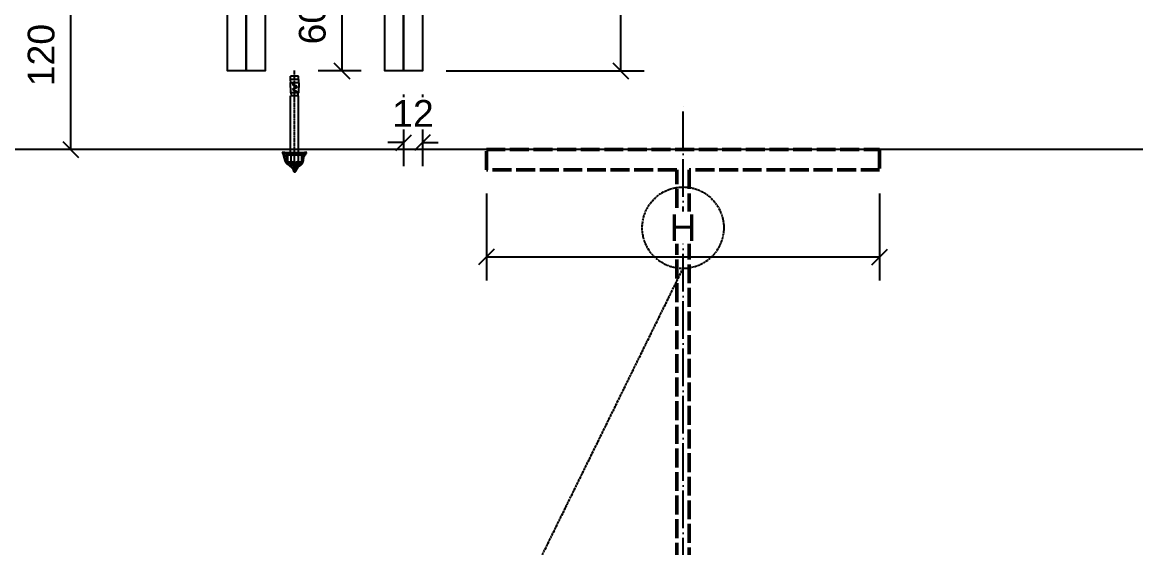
# Model space of a CAD drawing. Header units: millimetres. Extents: x 0 to 119933, y -45162 to 41221.
# Drawn here: x 32585 to 33293, y 1349 to 1683 of the extents above; entities that cross this region are included whole.
import ezdxf
from ezdxf import colors
from ezdxf.entities.mleader import LeaderData, LeaderLine
from ezdxf.math import Vec2, Vec3

# ---------------------------------------------------------------- set-up
doc = ezdxf.new("R2010")
doc.units = ezdxf.units.MM
for name, pattern in [('ACAD_ISO02W100', [15, 12, -3]), ('ACAD_ISO04W100', [30, 24, -3, 0, -3]), ('CENTER', [2, 1.25, -0.25, 0.25, -0.25])]:
    doc.linetypes.add(name, pattern=pattern)
doc.layers.get('DEFPOINTS').update_dxf_attribs({"color": 166})
for name, color, linetype in [('F_CNTR', 1, 'ACAD_ISO04W100'), ('F_CONC', 7, 'Continuous'), ('F_DASH', 8, 'ACAD_ISO02W100'), ('F_FIXS', 1, 'Continuous'), ('F_SEAL', 8, 'Continuous'), ('F_STEL', 3, 'Continuous')]:
    doc.layers.add(name, color=color, linetype=linetype)
doc.styles.add('Arial', font='arial.ttf')
doc.styles.get("Standard").update_dxf_attribs({"font": 'arial.ttf'})
doc.dimstyles.new('10x of Arup4', dxfattribs={"dimscale": 10, "dimtxt": 1.7, "dimasz": 1, "dimexe": 1.5, "dimexo": 1.5, "dimgap": 1, "dimtad": 1, "dimdec": 1, "dimdsep": 46, "dimtxsty": 'Arial', "dimblk": 'OBLIQUE', "dimcen": 0, "dimclrd": 1, "dimclre": 1, "dimclrt": 7, "dimadec": 0, "dimazin": 0, "dimtfac": 1, "dimtdec": 1, "dimtix": 1, "dimtofl": 0, "dimtmove": 2, "dimatfit": 3, "dimfxl": 5, "dimtfill": 1, "dimtolj": 1, "dimtzin": 0, "dimlwd": -1, "dimlwe": -1, "dimarcsym": 0})

# ---------------------------------------------------------------- blocks, each defined once
blk = doc.blocks.new('M10-NUT-S')
at = {"color": 251, "linetype": 'ACAD_ISO04W100', "ltscale": 0.2}
blk.add_line((12.1, 0), (-2.6, 0), dxfattribs=at)
blk.add_lwpolyline([(1.3, -9.2), (4.8, -9.2), (8.2, -9.2, 0.575805), (8.2, -4.6, 0.288675), (8.2, 4.6, 0.575805), (8.2, 9.3), (4.8, 9.3), (1.3, 9.3, 0.575805), (1.3, 4.6, 0.288675), (1.3, -4.6, 0.575805)], format="xyb", close=True)
for points in [[(0, -6.9), (0, 6.9)], [(1.3, 4.6), (4.8, 4.6), (8.2, 4.6)], [(9.5, -6.9), (9.5, 6.9)], [(1.3, -4.6), (4.8, -4.6), (8.2, -4.6)]]:
    blk.add_lwpolyline(points)
blk = doc.blocks.new('M10-NUT-GROUP')
at = {"color": 251, "linetype": 'ACAD_ISO04W100', "ltscale": 0.2}
blk.add_line((22.5, 0), (-3, 0), dxfattribs=at)
for p, q in [((1.5, 0.9), (0, 0)), ((1.5, 0), (0, -0.9))]:
    blk.add_line(p, q)
blk.add_lwpolyline([(1.5, -9.9), (1.5, 9.9), (0, 9.9), (0, -9.9)], close=True)
for points in [[(1.5, -6.9), (1.5, 6.9)], [(12.5, 4), (13.3, -4)], [(14, 4), (14.8, -4)]]:
    blk.add_lwpolyline(points)
blk.add_lwpolyline([(11, 4, 0.267949), (11.2, 4.1), (11.7, 5), (11.9, 5), (12.4, 4.1, 0.57735), (12.7, 4.1), (13.2, 5), (13.4, 5), (13.9, 4.1, 0.57735), (14.2, 4.1), (14.7, 5), (15.7, 4), (15.7, -4), (15.2, -4.5), (14.9, -4.1, 0.57735), (14.7, -4.1), (14.1, -5), (14, -5), (13.4, -4.1, 0.579837), (13.2, -4.1), (12.6, -5), (12.5, -5), (11.9, -4.1, 0.579837), (11.7, -4.1), (11.1, -5), (11, -5)], format="xyb")
blk.add_blockref('M10-NUT-S', (1.5, 0))
blk = doc.blocks.new('M10-MECHANICAL ANCHOR')
at = {"color": 251, "linetype": 'CENTER'}
blk.add_line((0, 22.3), (0, -104.5), dxfattribs=at)
for p, q in [((-5, 0), (-5, -72.2)), ((5, 0), (5, -72.2)), ((-5, -72.2), (5, -72.2)), ((-4.2, -76.4), (-4, -72.2)), ((4, -72.2), (4.2, -76.4)), ((-5, -93.1), (-4.8, -88.9)), ((-5, -93.1), (-5, -97.2)), ((-5, -93.1), (5, -93.1)), ((-5, -97.2), (5, -97.2)), ((4.8, -88.9), (5, -93.1)), ((5, -93.1), (5, -97.2))]:
    blk.add_line(p, q)
blk.add_lwpolyline([(-12.5, 0), (-12.5, 1.2), (12.5, 1.2), (12.5, 0)], close=True)
for points in [[(-5.8, -88.9), (0.1, -88.9, 1.061049), (-0.7, -85.2, -1.339139), (-0.7, -82, 1.339139), (-0.7, -78.8, -0.484532), (-2.6, -76.4), (-5.2, -76.4)], [(-2.2, -76.4, 0.494935), (-0.8, -78.4, -1.315172), (-0.9, -82.4, 1.339139), (-0.9, -84.8, -0.843584), (1.2, -88.9), (5.8, -88.9), (5.2, -76.4)]]:
    blk.add_lwpolyline(points, format="xyb", close=True)
at = {"rotation": 90}
blk.add_blockref('M10-NUT-GROUP', (0, 1.2), dxfattribs=at)
blk = doc.blocks.new('ddddddsflkdajfk')
at = {"xscale": 0.5, "yscale": 0.5, "zscale": 0.5, "rotation": 90}
blk.add_blockref('M10-MECHANICAL ANCHOR', (0, 0), dxfattribs=at)
blk = doc.blocks.new('A$C3041749B')
at = {"layer": 'F_SEAL'}
h = blk.add_hatch(dxfattribs=at)
h.set_pattern_fill('ANSI37', color=256, scale=10)
h.set_pattern_definition([(45, (-31185.409, 144.5434), (-0.883883476, 0.883883476), []), (135, (-31185.409, 144.5434), (-0.883883476, -0.883883476), [])])
edge = h.paths.add_edge_path()
edge.add_line((-1.25, 11.25), (-1.29, 11.19))
edge.add_line((-1.29, 11.19), (-1.34, 11.08))
edge.add_line((-1.34, 11.08), (-1.39, 10.97))
edge.add_line((-1.39, 10.97), (-1.45, 10.87))
edge.add_line((-1.45, 10.87), (-1.5, 10.76))
edge.add_line((-1.5, 10.76), (-1.55, 10.66))
edge.add_line((-1.55, 10.66), (-1.6, 10.55))
edge.add_line((-1.6, 10.55), (-1.66, 10.45))
edge.add_line((-1.66, 10.45), (-1.71, 10.34))
edge.add_line((-1.71, 10.34), (-1.77, 10.24))
edge.add_line((-1.77, 10.24), (-1.82, 10.13))
edge.add_line((-1.82, 10.13), (-1.88, 10.03))
edge.add_line((-1.88, 10.03), (-1.94, 9.93))
edge.add_line((-1.94, 9.93), (-2, 9.82))
edge.add_line((-2, 9.82), (-2.06, 9.72))
edge.add_line((-2.06, 9.72), (-2.12, 9.62))
edge.add_line((-2.12, 9.62), (-2.19, 9.52))
edge.add_line((-2.19, 9.52), (-2.25, 9.42))
edge.add_line((-2.25, 9.42), (-2.32, 9.32))
edge.add_line((-2.32, 9.32), (-2.39, 9.22))
edge.add_line((-2.39, 9.22), (-2.46, 9.13))
edge.add_line((-2.46, 9.13), (-2.53, 9.04))
edge.add_line((-2.53, 9.04), (-2.61, 8.94))
edge.add_line((-2.61, 8.94), (-2.69, 8.86))
edge.add_line((-2.69, 8.86), (-2.77, 8.77))
edge.add_line((-2.77, 8.77), (-2.85, 8.69))
edge.add_line((-2.85, 8.69), (-2.94, 8.61))
edge.add_line((-2.94, 8.61), (-3.03, 8.53))
edge.add_line((-3.03, 8.53), (-3.12, 8.46))
edge.add_line((-3.12, 8.46), (-3.22, 8.39))
edge.add_line((-3.22, 8.39), (-3.32, 8.32))
edge.add_line((-3.32, 8.32), (-3.41, 8.26))
edge.add_line((-3.41, 8.26), (-3.52, 8.2))
edge.add_line((-3.52, 8.2), (-3.62, 8.14))
edge.add_line((-3.62, 8.14), (-3.72, 8.08))
edge.add_line((-3.72, 8.08), (-3.82, 8.01))
edge.add_line((-3.82, 8.01), (-3.92, 7.95))
edge.add_line((-3.92, 7.95), (-4.03, 7.89))
edge.add_line((-4.03, 7.89), (-4.12, 7.83))
edge.add_line((-4.12, 7.83), (-4.22, 7.76))
edge.add_line((-4.22, 7.76), (-4.32, 7.69))
edge.add_line((-4.32, 7.69), (-4.41, 7.62))
edge.add_line((-4.41, 7.62), (-4.5, 7.54))
edge.add_line((-4.5, 7.54), (-4.59, 7.46))
edge.add_line((-4.59, 7.46), (-4.67, 7.38))
edge.add_line((-4.67, 7.38), (-4.75, 7.3))
edge.add_line((-4.75, 7.3), (-4.82, 7.21))
edge.add_line((-4.82, 7.21), (-4.9, 7.11))
edge.add_line((-4.9, 7.11), (-4.97, 7.02))
edge.add_line((-4.97, 7.02), (-5.03, 6.92))
edge.add_line((-5.03, 6.92), (-5.09, 6.82))
edge.add_line((-5.09, 6.82), (-5.15, 6.71))
edge.add_line((-5.15, 6.71), (-5.21, 6.61))
edge.add_line((-5.21, 6.61), (-5.26, 6.5))
edge.add_line((-5.26, 6.5), (-5.31, 6.39))
edge.add_line((-5.31, 6.39), (-5.36, 6.27))
edge.add_line((-5.36, 6.27), (-5.41, 6.16))
edge.add_line((-5.41, 6.16), (-5.45, 6.04))
edge.add_line((-5.45, 6.04), (-5.48, 5.93))
edge.add_line((-5.48, 5.93), (-5.52, 5.81))
edge.add_line((-5.52, 5.81), (-5.55, 5.69))
edge.add_line((-5.55, 5.69), (-5.58, 5.57))
edge.add_line((-5.58, 5.57), (-5.6, 5.44))
edge.add_line((-5.6, 5.44), (-5.63, 5.32))
edge.add_line((-5.63, 5.32), (-5.65, 5.2))
edge.add_line((-5.65, 5.2), (-5.66, 5.07))
edge.add_line((-5.66, 5.07), (-5.68, 4.95))
edge.add_line((-5.68, 4.95), (-5.69, 4.83))
edge.add_line((-5.69, 4.83), (-5.71, 4.7))
edge.add_line((-5.71, 4.7), (-5.72, 4.58))
edge.add_line((-5.72, 4.58), (-5.73, 4.46))
edge.add_line((-5.73, 4.46), (-5.74, 4.34))
edge.add_line((-5.74, 4.34), (-5.75, 4.22))
edge.add_line((-5.75, 4.22), (-5.76, 4.1))
edge.add_line((-5.76, 4.1), (-5.77, 3.98))
edge.add_line((-5.77, 3.98), (-5.78, 3.86))
edge.add_line((-5.78, 3.86), (-5.79, 3.75))
edge.add_line((-5.79, 3.75), (-5.81, 3.64))
edge.add_line((-5.81, 3.64), (-5.82, 3.53))
edge.add_line((-5.82, 3.53), (-5.84, 3.42))
edge.add_line((-5.84, 3.42), (-5.85, 3.31))
edge.add_line((-5.85, 3.31), (-5.87, 3.21))
edge.add_line((-5.87, 3.21), (-5.89, 3.11))
edge.add_line((-5.89, 3.11), (-5.92, 3.02))
edge.add_line((-5.92, 3.02), (-5.95, 2.92))
edge.add_line((-5.95, 2.92), (-5.98, 2.83))
edge.add_line((-5.98, 2.83), (-6.01, 2.74))
edge.add_line((-6.01, 2.74), (-6.05, 2.65))
edge.add_line((-6.05, 2.65), (-6.09, 2.55))
edge.add_line((-6.09, 2.55), (-6.14, 2.46))
edge.add_line((-6.14, 2.46), (-6.19, 2.36))
edge.add_line((-6.19, 2.36), (-6.24, 2.26))
edge.add_line((-6.24, 2.26), (-6.3, 2.16))
edge.add_line((-6.3, 2.16), (-6.37, 2.05))
edge.add_line((-6.37, 2.05), (-6.44, 1.94))
edge.add_line((-6.44, 1.94), (-6.51, 1.82))
edge.add_line((-6.51, 1.82), (-6.6, 1.69))
edge.add_line((-6.6, 1.69), (-6.68, 1.56))
edge.add_line((-6.68, 1.56), (-6.78, 1.42))
edge.add_line((-6.78, 1.42), (-6.88, 1.27))
edge.add_line((-6.88, 1.27), (-6.98, 1.11))
edge.add_line((-6.98, 1.11), (-7.09, 0.95))
edge.add_line((-7.09, 0.95), (-7.21, 0.8))
edge.add_line((-7.21, 0.8), (-7.32, 0.64))
edge.add_line((-7.32, 0.64), (-7.43, 0.49))
edge.add_line((-7.43, 0.49), (-7.54, 0.35))
edge.add_line((-7.54, 0.35), (-7.65, 0.22))
edge.add_line((-7.65, 0.22), (-7.75, 0.1))
edge.add_line((-7.75, 0.1), (-7.84, 0))
edge.add_line((-7.84, 0), (-6.25, 0))
edge.add_line((-6.25, 0), (-6.25, 0.62))
edge.add_line((-6.25, 0.62), (-4.94, 0.62))
edge.add_line((-4.94, 0.62), (-4.94, 1.38))
edge.add_line((-4.94, 1.38), (-3.47, 1.38))
edge.add_arc((-3.47, 2.71), 1.34, 210.13293, 270, ccw=False)
edge.add_line((-4.63, 2.04), (-4.63, 3.76))
edge.add_line((-4.63, 3.76), (-4.63, 5.48))
edge.add_arc((-3.47, 4.81), 1.34, 90, 149.86707, ccw=False)
edge.add_line((-3.47, 6.15), (-2, 6.15))
edge.add_arc((-2.08, 6.15), 0.075, 0, 60)
edge.add_line((-2.04, 6.21), (-2.5, 6.48))
edge.add_line((-2.5, 6.48), (-2.5, 6.56))
edge.add_line((-2.5, 6.56), (-2.04, 6.83))
edge.add_arc((-2.08, 6.9), 0.075, 300, 420)
edge.add_line((-2.04, 6.96), (-2.5, 7.23))
edge.add_line((-2.5, 7.23), (-2.5, 7.31))
edge.add_line((-2.5, 7.31), (-2.04, 7.58))
edge.add_arc((-2.08, 7.65), 0.075, 300, 420)
edge.add_line((-2.04, 7.71), (-2.5, 7.98))
edge.add_line((-2.5, 7.98), (-2, 8.48))
edge.add_line((-2, 8.48), (2, 8.48))
edge.add_line((2, 8.48), (2.26, 8.22))
edge.add_line((2.26, 8.22), (2.04, 8.09))
edge.add_arc((2.07, 8.02), 0.075, 120, 240)
edge.add_line((2.04, 7.96), (2.5, 7.69))
edge.add_line((2.5, 7.69), (2.5, 7.6))
edge.add_line((2.5, 7.6), (2.04, 7.34))
edge.add_arc((2.07, 7.27), 0.0745, 120, 240)
edge.add_line((2.04, 7.21), (2.5, 6.94))
edge.add_line((2.5, 6.94), (2.5, 6.85))
edge.add_line((2.5, 6.85), (2.04, 6.59))
edge.add_arc((2.07, 6.52), 0.0745, 120, 240)
edge.add_line((2.04, 6.46), (2.5, 6.19))
edge.add_line((2.5, 6.19), (2.5, 6.15))
edge.add_line((2.5, 6.15), (3.47, 6.15))
edge.add_arc((3.47, 4.81), 1.34, 30.13286, 90, ccw=False)
edge.add_line((4.62, 5.48), (4.62, 3.76))
edge.add_line((4.62, 3.76), (4.62, 2.04))
edge.add_arc((3.47, 2.71), 1.34, 270, 329.86714, ccw=False)
edge.add_line((3.47, 1.38), (4.94, 1.38))
edge.add_line((4.94, 1.38), (4.94, 0.62))
edge.add_line((4.94, 0.62), (6.25, 0.62))
edge.add_line((6.25, 0.62), (6.25, 0))
edge.add_line((6.25, 0), (8, 0))
edge.add_line((8, 0), (8, 0))
edge.add_line((8, 0), (7.95, 0.05))
edge.add_line((7.95, 0.05), (7.9, 0.11))
edge.add_line((7.9, 0.11), (7.85, 0.17))
edge.add_line((7.85, 0.17), (7.8, 0.23))
edge.add_line((7.8, 0.23), (7.75, 0.29))
edge.add_line((7.75, 0.29), (7.71, 0.35))
edge.add_line((7.71, 0.35), (7.67, 0.41))
edge.add_line((7.67, 0.41), (7.62, 0.48))
edge.add_line((7.62, 0.48), (7.58, 0.54))
edge.add_line((7.58, 0.54), (7.54, 0.61))
edge.add_line((7.54, 0.61), (7.51, 0.68))
edge.add_line((7.51, 0.68), (7.47, 0.75))
edge.add_line((7.47, 0.75), (7.44, 0.82))
edge.add_line((7.44, 0.82), (7.4, 0.89))
edge.add_line((7.4, 0.89), (7.37, 0.97))
edge.add_line((7.37, 0.97), (7.34, 1.04))
edge.add_line((7.34, 1.04), (7.31, 1.12))
edge.add_line((7.31, 1.12), (7.28, 1.19))
edge.add_line((7.28, 1.19), (7.25, 1.27))
edge.add_line((7.25, 1.27), (7.23, 1.34))
edge.add_line((7.23, 1.34), (7.2, 1.42))
edge.add_line((7.2, 1.42), (7.17, 1.5))
edge.add_line((7.17, 1.5), (7.15, 1.58))
edge.add_line((7.15, 1.58), (7.13, 1.65))
edge.add_line((7.13, 1.65), (7.1, 1.73))
edge.add_line((7.1, 1.73), (7.08, 1.81))
edge.add_line((7.08, 1.81), (7.06, 1.89))
edge.add_line((7.06, 1.89), (7.04, 1.97))
edge.add_line((7.04, 1.97), (7.02, 2.05))
edge.add_line((7.02, 2.05), (7, 2.13))
edge.add_line((7, 2.13), (6.98, 2.21))
edge.add_line((6.98, 2.21), (6.96, 2.28))
edge.add_line((6.96, 2.28), (6.94, 2.36))
edge.add_line((6.94, 2.36), (6.92, 2.44))
edge.add_line((6.92, 2.44), (6.9, 2.52))
edge.add_line((6.9, 2.52), (6.88, 2.6))
edge.add_line((6.88, 2.6), (6.86, 2.67))
edge.add_line((6.86, 2.67), (6.84, 2.75))
edge.add_line((6.84, 2.75), (6.83, 2.83))
edge.add_line((6.83, 2.83), (6.81, 2.9))
edge.add_line((6.81, 2.9), (6.79, 2.98))
edge.add_line((6.79, 2.98), (6.77, 3.06))
edge.add_line((6.77, 3.06), (6.76, 3.13))
edge.add_line((6.76, 3.13), (6.74, 3.21))
edge.add_line((6.74, 3.21), (6.72, 3.29))
edge.add_line((6.72, 3.29), (6.7, 3.36))
edge.add_line((6.7, 3.36), (6.68, 3.44))
edge.add_line((6.68, 3.44), (6.67, 3.51))
edge.add_line((6.67, 3.51), (6.65, 3.59))
edge.add_line((6.65, 3.59), (6.63, 3.66))
edge.add_line((6.63, 3.66), (6.61, 3.74))
edge.add_line((6.61, 3.74), (6.59, 3.82))
edge.add_line((6.59, 3.82), (6.57, 3.89))
edge.add_line((6.57, 3.89), (6.55, 3.97))
edge.add_line((6.55, 3.97), (6.53, 4.04))
edge.add_line((6.53, 4.04), (6.51, 4.12))
edge.add_line((6.51, 4.12), (6.49, 4.19))
edge.add_line((6.49, 4.19), (6.47, 4.27))
edge.add_line((6.47, 4.27), (6.45, 4.34))
edge.add_line((6.45, 4.34), (6.43, 4.42))
edge.add_line((6.43, 4.42), (6.4, 4.49))
edge.add_line((6.4, 4.49), (6.38, 4.57))
edge.add_line((6.38, 4.57), (6.36, 4.64))
edge.add_line((6.36, 4.64), (6.33, 4.72))
edge.add_line((6.33, 4.72), (6.31, 4.79))
edge.add_line((6.31, 4.79), (6.28, 4.87))
edge.add_line((6.28, 4.87), (6.26, 4.95))
edge.add_line((6.26, 4.95), (6.23, 5.02))
edge.add_line((6.23, 5.02), (6.2, 5.1))
edge.add_line((6.2, 5.1), (6.18, 5.17))
edge.add_line((6.18, 5.17), (6.15, 5.25))
edge.add_line((6.15, 5.25), (6.12, 5.33))
edge.add_line((6.12, 5.33), (6.09, 5.4))
edge.add_line((6.09, 5.4), (6.06, 5.48))
edge.add_line((6.06, 5.48), (6.02, 5.55))
edge.add_line((6.02, 5.55), (5.99, 5.63))
edge.add_line((5.99, 5.63), (5.96, 5.7))
edge.add_line((5.96, 5.7), (5.92, 5.77))
edge.add_line((5.92, 5.77), (5.89, 5.85))
edge.add_line((5.89, 5.85), (5.85, 5.92))
edge.add_line((5.85, 5.92), (5.81, 5.99))
edge.add_line((5.81, 5.99), (5.77, 6.06))
edge.add_line((5.77, 6.06), (5.73, 6.13))
edge.add_line((5.73, 6.13), (5.69, 6.2))
edge.add_line((5.69, 6.2), (5.65, 6.27))
edge.add_line((5.65, 6.27), (5.6, 6.34))
edge.add_line((5.6, 6.34), (5.56, 6.4))
edge.add_line((5.56, 6.4), (5.51, 6.47))
edge.add_line((5.51, 6.47), (5.46, 6.53))
edge.add_line((5.46, 6.53), (5.42, 6.6))
edge.add_line((5.42, 6.6), (5.37, 6.66))
edge.add_line((5.37, 6.66), (5.31, 6.72))
edge.add_line((5.31, 6.72), (5.26, 6.78))
edge.add_line((5.26, 6.78), (5.21, 6.83))
edge.add_line((5.21, 6.83), (5.15, 6.89))
edge.add_line((5.15, 6.89), (5.1, 6.94))
edge.add_line((5.1, 6.94), (5.04, 6.99))
edge.add_line((5.04, 6.99), (4.98, 7.04))
edge.add_line((4.98, 7.04), (4.92, 7.09))
edge.add_line((4.92, 7.09), (4.85, 7.13))
edge.add_line((4.85, 7.13), (4.79, 7.18))
edge.add_line((4.79, 7.18), (4.72, 7.22))
edge.add_line((4.72, 7.22), (4.66, 7.26))
edge.add_line((4.66, 7.26), (4.59, 7.3))
edge.add_line((4.59, 7.3), (4.52, 7.34))
edge.add_line((4.52, 7.34), (4.45, 7.37))
edge.add_line((4.45, 7.37), (4.38, 7.41))
edge.add_line((4.38, 7.41), (4.31, 7.44))
edge.add_line((4.31, 7.44), (4.24, 7.48))
edge.add_line((4.24, 7.48), (4.17, 7.52))
edge.add_line((4.17, 7.52), (4.1, 7.55))
edge.add_line((4.1, 7.55), (4.03, 7.59))
edge.add_line((4.03, 7.59), (3.96, 7.63))
edge.add_line((3.96, 7.63), (3.9, 7.68))
edge.add_line((3.9, 7.68), (3.83, 7.72))
edge.add_line((3.83, 7.72), (3.77, 7.77))
edge.add_line((3.77, 7.77), (3.71, 7.81))
edge.add_line((3.71, 7.81), (3.65, 7.86))
edge.add_line((3.65, 7.86), (3.59, 7.91))
edge.add_line((3.59, 7.91), (3.53, 7.96))
edge.add_line((3.53, 7.96), (3.47, 8.02))
edge.add_line((3.47, 8.02), (3.41, 8.07))
edge.add_line((3.41, 8.07), (3.35, 8.12))
edge.add_line((3.35, 8.12), (3.29, 8.18))
edge.add_line((3.29, 8.18), (3.24, 8.23))
edge.add_line((3.24, 8.23), (3.18, 8.29))
edge.add_line((3.18, 8.29), (3.12, 8.34))
edge.add_line((3.12, 8.34), (3.07, 8.4))
edge.add_line((3.07, 8.4), (3.01, 8.45))
edge.add_line((3.01, 8.45), (2.95, 8.51))
edge.add_line((2.95, 8.51), (2.9, 8.56))
edge.add_line((2.9, 8.56), (2.84, 8.62))
edge.add_line((2.84, 8.62), (2.78, 8.67))
edge.add_line((2.78, 8.67), (2.72, 8.72))
edge.add_line((2.72, 8.72), (2.66, 8.77))
edge.add_line((2.66, 8.77), (2.6, 8.82))
edge.add_line((2.6, 8.82), (2.54, 8.87))
edge.add_line((2.54, 8.87), (2.48, 8.92))
edge.add_line((2.48, 8.92), (2.42, 8.97))
edge.add_line((2.42, 8.97), (2.36, 9.02))
edge.add_line((2.36, 9.02), (2.29, 9.07))
edge.add_line((2.29, 9.07), (2.23, 9.12))
edge.add_line((2.23, 9.12), (2.17, 9.17))
edge.add_line((2.17, 9.17), (2.11, 9.22))
edge.add_line((2.11, 9.22), (2.05, 9.27))
edge.add_line((2.05, 9.27), (1.99, 9.32))
edge.add_line((1.99, 9.32), (1.93, 9.37))
edge.add_line((1.93, 9.37), (1.87, 9.42))
edge.add_line((1.87, 9.42), (1.82, 9.47))
edge.add_line((1.82, 9.47), (1.76, 9.53))
edge.add_line((1.76, 9.53), (1.7, 9.58))
edge.add_line((1.7, 9.58), (1.65, 9.64))
edge.add_line((1.65, 9.64), (1.6, 9.7))
edge.add_line((1.6, 9.7), (1.55, 9.76))
edge.add_line((1.55, 9.76), (1.5, 9.82))
edge.add_line((1.5, 9.82), (1.45, 9.88))
edge.add_line((1.45, 9.88), (1.4, 9.95))
edge.add_line((1.4, 9.95), (1.36, 10.01))
edge.add_line((1.36, 10.01), (1.31, 10.08))
edge.add_line((1.31, 10.08), (1.27, 10.16))
edge.add_line((1.27, 10.16), (1.23, 10.23))
edge.add_line((1.23, 10.23), (1.2, 10.31))
edge.add_line((1.2, 10.31), (1.16, 10.39))
edge.add_line((1.16, 10.39), (1.13, 10.47))
edge.add_line((1.13, 10.47), (1.1, 10.55))
edge.add_line((1.1, 10.55), (1.07, 10.64))
edge.add_line((1.07, 10.64), (1.04, 10.73))
edge.add_line((1.04, 10.73), (1.02, 10.81))
edge.add_line((1.02, 10.81), (0.99, 10.9))
edge.add_line((0.99, 10.9), (0.97, 10.99))
edge.add_line((0.97, 10.99), (0.94, 11.08))
edge.add_line((0.94, 11.08), (0.92, 11.17))
edge.add_line((0.92, 11.17), (0.89, 11.25))
edge.add_line((0.89, 11.25), (0.87, 11.34))
edge.add_line((0.87, 11.34), (0.84, 11.42))
edge.add_line((0.84, 11.42), (0.81, 11.5))
edge.add_line((0.81, 11.5), (0.78, 11.58))
edge.add_line((0.78, 11.58), (0.75, 11.66))
edge.add_line((0.75, 11.66), (0.72, 11.73))
edge.add_line((0.72, 11.73), (0.69, 11.8))
edge.add_line((0.69, 11.8), (0.65, 11.86))
edge.add_line((0.65, 11.86), (0.61, 11.92))
edge.add_line((0.61, 11.92), (0.57, 11.98))
edge.add_line((0.57, 11.98), (0.53, 12.03))
edge.add_line((0.53, 12.03), (0.48, 12.07))
edge.add_line((0.48, 12.07), (0.43, 12.11))
edge.add_line((0.43, 12.11), (0.37, 12.14))
edge.add_line((0.37, 12.14), (0.31, 12.16))
edge.add_line((0.31, 12.16), (0.24, 12.18))
edge.add_line((0.24, 12.18), (0.18, 12.19))
edge.add_line((0.18, 12.19), (0.1, 12.19))
edge.add_line((0.1, 12.19), (0.03, 12.18))
edge.add_line((0.03, 12.18), (-0.05, 12.17))
edge.add_line((-0.05, 12.17), (-0.13, 12.16))
edge.add_line((-0.13, 12.16), (-0.21, 12.13))
edge.add_line((-0.21, 12.13), (-0.29, 12.11))
edge.add_line((-0.29, 12.11), (-0.37, 12.08))
edge.add_line((-0.37, 12.08), (-0.45, 12.04))
edge.add_line((-0.45, 12.04), (-0.53, 12))
edge.add_line((-0.53, 12), (-0.6, 11.96))
edge.add_line((-0.6, 11.96), (-0.67, 11.91))
edge.add_line((-0.67, 11.91), (-0.74, 11.86))
edge.add_line((-0.74, 11.86), (-0.81, 11.81))
edge.add_line((-0.81, 11.81), (-0.87, 11.75))
edge.add_line((-0.87, 11.75), (-0.92, 11.69))
edge.add_line((-0.92, 11.69), (-0.98, 11.63))
edge.add_line((-0.98, 11.63), (-1.03, 11.57))
edge.add_line((-1.03, 11.57), (-1.08, 11.51))
edge.add_line((-1.08, 11.51), (-1.12, 11.45))
edge.add_line((-1.12, 11.45), (-1.16, 11.38))
edge.add_line((-1.16, 11.38), (-1.21, 11.32))
edge.add_line((-1.21, 11.32), (-1.25, 11.25))
blk.add_lwpolyline([(8, 0), (7.82, 0.21), (7.65, 0.43), (7.51, 0.67), (7.39, 0.93), (7.28, 1.2), (7.18, 1.48), (7.1, 1.76), (7.02, 2.04), (6.95, 2.33), (6.88, 2.61), (6.81, 2.89), (6.75, 3.16), (6.68, 3.44), (6.62, 3.71), (6.55, 3.98), (6.47, 4.25), (6.4, 4.52), (6.31, 4.8), (6.21, 5.07), (6.11, 5.34), (6, 5.62), (5.87, 5.88), (5.73, 6.14), (5.57, 6.38), (5.4, 6.61), (5.21, 6.83), (5.01, 7.02), (4.78, 7.18), (4.54, 7.33), (4.28, 7.46), (4.03, 7.59), (3.8, 7.74), (3.58, 7.92), (3.37, 8.11), (3.16, 8.31), (2.95, 8.51), (2.74, 8.7), (2.53, 8.88), (2.31, 9.06), (2.09, 9.24), (1.87, 9.42), (1.67, 9.62), (1.48, 9.83), (1.32, 10.07), (1.18, 10.34), (1.07, 10.65), (0.97, 10.96), (0.88, 11.28), (0.79, 11.58), (0.67, 11.83), (0.52, 12.03), (0.33, 12.16), (0.08, 12.19), (-0.21, 12.14), (-0.49, 12.02), (-0.75, 11.85), (-0.97, 11.65), (-1.14, 11.42), (-1.29, 11.19), (-1.41, 10.94), (-1.53, 10.7), (-1.65, 10.46), (-1.78, 10.22), (-1.91, 9.98), (-2.05, 9.74), (-2.19, 9.51), (-2.34, 9.28), (-2.51, 9.07), (-2.68, 8.86), (-2.87, 8.66), (-3.08, 8.49), (-3.3, 8.33), (-3.53, 8.19), (-3.77, 8.05), (-4, 7.91), (-4.23, 7.76), (-4.44, 7.59), (-4.64, 7.41), (-4.82, 7.21), (-4.98, 6.99), (-5.13, 6.76), (-5.26, 6.51), (-5.37, 6.26), (-5.46, 5.99), (-5.54, 5.72), (-5.6, 5.44), (-5.65, 5.16), (-5.69, 4.87), (-5.72, 4.59), (-5.74, 4.31), (-5.77, 4.03), (-5.79, 3.77), (-5.82, 3.51), (-5.86, 3.27), (-5.91, 3.04), (-5.98, 2.83), (-6.06, 2.62), (-6.17, 2.4), (-6.3, 2.17), (-6.45, 1.91), (-6.64, 1.63), (-6.86, 1.3), (-7.11, 0.94), (-7.36, 0.58), (-7.61, 0.26), (-7.84, 0)], dxfattribs=at)
blk.add_lwpolyline([(-7.84, 0), (-6.25, 0), (-6.25, 0.62), (-4.94, 0.62), (-4.94, 1.38), (-3.47, 1.38, -0.267328), (-4.63, 2.04), (-4.63, 3.76), (-4.63, 5.48, -0.267328), (-3.47, 6.15), (-2, 6.15, 0.267949), (-2.04, 6.21), (-2.5, 6.48), (-2.5, 6.56), (-2.04, 6.83, 0.57735), (-2.04, 6.96), (-2.5, 7.23), (-2.5, 7.31), (-2.04, 7.58, 0.57735), (-2.04, 7.71), (-2.5, 7.98), (-2, 8.48), (2, 8.48), (2.26, 8.22), (2.04, 8.09, 0.57735), (2.04, 7.96), (2.5, 7.69), (2.5, 7.6), (2.04, 7.34, 0.57735), (2.04, 7.21), (2.5, 6.94), (2.5, 6.85), (2.04, 6.59, 0.57735), (2.04, 6.46), (2.5, 6.19), (2.5, 6.15), (3.47, 6.15, -0.267328), (4.62, 5.48), (4.62, 3.76), (4.62, 2.04, -0.267328), (3.47, 1.38), (4.94, 1.38), (4.94, 0.62), (6.25, 0.62), (6.25, 0), (8, 0)], format="xyb", dxfattribs=at)
at = {"layer": 'F_FIXS', "rotation": 270}
blk.add_blockref('ddddddsflkdajfk', (0, 0), dxfattribs=at)
blk = doc.blocks.new('_OBLIQUE')
at = {"color": 0, "linetype": 'ByBlock'}
blk.add_line((-0.5, -0.5), (0.5, 0.5), dxfattribs=at)
blk = doc.blocks.new('*D167')
at = {"color": 1, "linetype": 'Continuous', "transparency": 16777216}
for p, q in [((-125, -27), (-125, -78.79)), ((125, -27), (125, -78.79)), ((-125, -63.79), (125, -63.79))]:
    blk.add_line(p, q, dxfattribs=at)
at = {"layer": 'DEFPOINTS', "color": 0, "transparency": 16777216}
for p in [(-125, -12, 0.03), (125, -12, 0.03), (125, -63.79)]:
    blk.add_point(p, dxfattribs=at)
at = {"color": 1, "transparency": 16777216, "xscale": 10, "yscale": 10, "zscale": 10, "rotation": 180}
blk.add_blockref('_OBLIQUE', (-125, -63.79), dxfattribs=at)
at = {"color": 1, "transparency": 16777216, "xscale": 10, "yscale": 10, "zscale": 10}
blk.add_blockref('_OBLIQUE', (125, -63.79), dxfattribs=at)
at = {"color": 7, "transparency": 16777216, "insert": (0, -45.11), "char_height": 17, "attachment_point": 5, "style": 'Arial', "bg_fill": 3, "box_fill_scale": 1.1, "bg_fill_color": 256, "bg_fill_true_color": 13158600, "bg_fill_transparency": 0}
blk.add_mtext('\\A1;250', dxfattribs=at)
blk = doc.blocks.new('*D168')
at = {"color": 1, "linetype": 'Continuous', "transparency": 16777216}
for p, q in [((140, 0), (196.96, 0)), ((181.96, 0), (181.96, -200)), ((71, -200), (196.96, -200))]:
    blk.add_line(p, q, dxfattribs=at)
at = {"layer": 'DEFPOINTS', "color": 0, "transparency": 16777216}
for p in [(125, 0, 0.03), (56, -200, 0.03), (181.96, -200)]:
    blk.add_point(p, dxfattribs=at)
at = {"color": 1, "transparency": 16777216, "xscale": 10, "yscale": 10, "zscale": 10}
for p, rotation in [((181.96, 0), 90), ((181.96, -200), 270)]:
    blk.add_blockref('_OBLIQUE', p, dxfattribs=dict(at, rotation=rotation))
at = {"color": 7, "transparency": 16777216, "insert": (163.29, -100), "char_height": 17, "attachment_point": 5, "rotation": 90, "style": 'Arial', "bg_fill": 3, "box_fill_scale": 1.1, "bg_fill_color": 256, "bg_fill_true_color": 13158600, "bg_fill_transparency": 0}
blk.add_mtext('\\A1;200', dxfattribs=at)
blk = doc.blocks.new('*D169')
at = {"color": 1, "linetype": 'Continuous', "transparency": 16777216}
for p, q in [((17, -140), (-10.25, -140)), ((4.75, -140), (4.75, -200)), ((17, -200), (-10.25, -200))]:
    blk.add_line(p, q, dxfattribs=at)
at = {"layer": 'DEFPOINTS', "color": 0, "transparency": 16777216}
for p in [(32, -140, 0.03), (4.75, -200), (32, -200, 0.03)]:
    blk.add_point(p, dxfattribs=at)
at = {"color": 1, "transparency": 16777216, "xscale": 10, "yscale": 10, "zscale": 10}
for p, rotation in [((4.75, -140), 90), ((4.75, -200), 270)]:
    blk.add_blockref('_OBLIQUE', p, dxfattribs=dict(at, rotation=rotation))
at = {"color": 7, "transparency": 16777216, "insert": (-13.93, -170), "char_height": 17, "attachment_point": 5, "rotation": 90, "style": 'Arial', "bg_fill": 3, "box_fill_scale": 1.1, "bg_fill_color": 256, "bg_fill_true_color": 13158600, "bg_fill_transparency": 0}
blk.add_mtext('\\A1;60', dxfattribs=at)
blk = doc.blocks.new('*D170')
at = {"color": 1, "linetype": 'Continuous', "transparency": 16777216}
for p, q in [((44, -215), (44, -260.59)), ((56, -215), (56, -260.59)), ((44, -245.59), (34, -245.59)), ((56, -245.59), (66, -245.59))]:
    blk.add_line(p, q, dxfattribs=at)
at = {"layer": 'DEFPOINTS', "color": 0, "transparency": 16777216}
for p in [(44, -200, 0.03), (56, -200, 0.03), (56, -245.59)]:
    blk.add_point(p, dxfattribs=at)
at = {"color": 1, "transparency": 16777216, "xscale": 10, "yscale": 10, "zscale": 10}
blk.add_blockref('_OBLIQUE', (44, -245.59), dxfattribs=at)
at = {"color": 1, "transparency": 16777216, "xscale": 10, "yscale": 10, "zscale": 10, "rotation": 180}
blk.add_blockref('_OBLIQUE', (56, -245.59), dxfattribs=at)
at = {"color": 7, "transparency": 16777216, "insert": (50, -227.05), "char_height": 17, "attachment_point": 5, "style": 'Arial', "bg_fill": 3, "box_fill_scale": 1.1, "bg_fill_color": 256, "bg_fill_true_color": 13158600, "bg_fill_transparency": 0}
blk.add_mtext('\\A1;12', dxfattribs=at)
blk = doc.blocks.new('*D329')
at = {"color": 1, "linetype": 'Continuous', "transparency": 16777216}
for p, q in [((32643.7, 1721.66), (32601.08, 1721.66)), ((32616.08, 1721.66), (32616.08, 1601.66)), ((32656.67, 1601.66), (32601.08, 1601.66))]:
    blk.add_line(p, q, dxfattribs=at)
at = {"layer": 'DEFPOINTS', "color": 0, "transparency": 16777216}
for p in [(32658.7, 1721.66), (32616.08, 1601.66), (32671.67, 1601.66, 0.86)]:
    blk.add_point(p, dxfattribs=at)
at = {"color": 1, "transparency": 16777216, "xscale": 10, "yscale": 10, "zscale": 10}
for p, rotation in [((32616.08, 1721.66), 90), ((32616.08, 1601.66), 270)]:
    blk.add_blockref('_OBLIQUE', p, dxfattribs=dict(at, rotation=rotation))
at = {"color": 7, "transparency": 16777216, "insert": (32597.4, 1661.66), "char_height": 17, "attachment_point": 5, "rotation": 90, "style": 'Arial', "bg_fill": 3, "box_fill_scale": 1.1, "bg_fill_color": 256, "bg_fill_true_color": 13158600, "bg_fill_transparency": 0}
blk.add_mtext('\\A1;120', dxfattribs=at)
blk = doc.blocks.new('*D334')
at = {"color": 1, "linetype": 'Continuous', "transparency": 16777216}
for p, q in [((32880.35, 1573.66), (32880.35, 1518.41)), ((33130.35, 1573.66), (33130.35, 1518.41)), ((32880.35, 1533.41), (33130.35, 1533.41))]:
    blk.add_line(p, q, dxfattribs=at)
at = {"layer": 'DEFPOINTS', "color": 0, "transparency": 16777216}
for p in [(32880.35, 1588.66, 0.86), (33130.35, 1588.66, 0.86), (33130.35, 1533.41)]:
    blk.add_point(p, dxfattribs=at)
at = {"color": 1, "transparency": 16777216, "xscale": 10, "yscale": 10, "zscale": 10, "rotation": 180}
blk.add_blockref('_OBLIQUE', (32880.35, 1533.41), dxfattribs=at)
at = {"color": 1, "transparency": 16777216, "xscale": 10, "yscale": 10, "zscale": 10}
blk.add_blockref('_OBLIQUE', (33130.35, 1533.41), dxfattribs=at)
at = {"color": 7, "transparency": 16777216, "insert": (33005.35, 1551.91), "char_height": 17, "attachment_point": 5, "style": 'Arial', "bg_fill": 3, "box_fill_scale": 1.1, "bg_fill_color": 256, "bg_fill_true_color": 13158600, "bg_fill_transparency": 0}
blk.add_mtext('\\A1;H', dxfattribs=at)
blk = doc.blocks.new('A$C29073de8')
for points in [[(-125, 0), (125, 0), (125, -12), (-125, -12)], [(-56, 0), (-44, 0), (-44, -200), (-56, -200)], [(44, 0), (56, 0), (56, -200), (44, -200)], [(-68, -140), (-56, -140), (-56, -200), (-68, -200)], [(32, -140), (44, -140), (44, -200), (32, -200)]]:
    blk.add_lwpolyline(points, close=True)
dim = blk.add_linear_dim(base=(125, -63.79, -0.03), p1=(-125, -12), p2=(125, -12), dimstyle='10x of Arup4', override={"dimarcsym": 1})
dim.commit()
dim.dimension.update_dxf_attribs({"geometry": '*D167', "text_midpoint": (0, -45.11, -0.03)})
dim = blk.add_linear_dim(base=(4.75, -200, -0.03), p1=(32, -140), p2=(32, -200), angle=90, dimstyle='10x of Arup4', override={"dimarcsym": 1})
dim.commit()
dim.dimension.update_dxf_attribs({"geometry": '*D169', "text_midpoint": (-13.93, -170, -0.03)})
dim = blk.add_linear_dim(base=(181.96, -200, -0.03), p1=(125, 0), p2=(56, -200), angle=90, dimstyle='10x of Arup4', override={"dimarcsym": 1})
dim.commit()
dim.dimension.update_dxf_attribs({"geometry": '*D168', "text_midpoint": (163.29, -100, -0.03)})
dim = blk.add_linear_dim(base=(56, -245.59, -0.03), p1=(44, -200), p2=(56, -200), dimstyle='10x of Arup4', override={"dimarcsym": 1})
dim.commit()
dim.dimension.update_dxf_attribs({"geometry": '*D170', "text_midpoint": (50, -227.05, -0.03)})

msp = doc.modelspace()

# ---------------------------------------------------------------- linework, layer by layer
at = {"layer": 'F_CNTR', "elevation": 0.86}
msp.add_lwpolyline([(33005.35, 1210.4), (33005.35, 1629.23)], dxfattribs=at)
at = {"layer": 'F_CONC', "color": 5}
msp.add_line((33230.91, 1601.65, 0.86), (32344.11, 1601.66, 0.86), dxfattribs=at)
at = {"layer": 'F_CONC', "color": 5, "elevation": 0.86}
msp.add_lwpolyline([(33799.23, 1601.66), (33067.7, 1601.66), (33067.7, 1601.66), (33067.7, 1601.66), (33067.7, 1601.66), (33067.7, 1601.66), (32310.11, 1601.66)], dxfattribs=at)
at = {"layer": 'F_DASH', "color": 6, "lineweight": 50, "elevation": 0.86}
msp.add_lwpolyline([(32880.35, 1251.66), (32880.35, 1264.66), (33001.35, 1264.66), (33001.35, 1588.66), (32880.35, 1588.66), (32880.35, 1601.66), (33130.35, 1601.66), (33130.35, 1588.66), (33009.35, 1588.66), (33009.35, 1264.66), (33130.35, 1264.66), (33130.35, 1251.66)], close=True, dxfattribs=at)

# ---------------------------------------------------------------- block references
at = {"rotation": 180}
msp.add_blockref('A$C3041749B', (32758.43, 1599.66, 0.86), dxfattribs=at)

# ---------------------------------------------------------------- leaders
ml = msp.add_multileader_mtext('Standard')
ml.set_content('{\\fSimSun|b0|i0|c134|p2;③}', color=256)
ml.set_leader_properties()
ml.build(insert=Vec2(0, 0))
ml.multileader.update_dxf_attribs({"arrow_head_size": 80, "scale": 20})
ctx = ml.context
ctx.base_point, ctx.scale, ctx.char_height, ctx.arrow_head_size, ctx.landing_gap_size, ctx.plane_origin = Vec3(32045.44, 1389.18, 0.86), 20, 80, 80, 40, Vec3(32880.35, 1243.66, 0.86)
ctx.text_align_type = 2
notes = []
notes.append((ctx, [(0, (1, 1, 0), (32392.26, 1389.18, 0.86), (-1, 0), 160, [(0, [(32880.35, 1243.66, 0.86)], 0, [])])]))
ctx.mtext.insert, ctx.mtext.rotation, ctx.mtext.alignment, ctx.mtext.flow_direction = Vec3(32192.26, 1435.66, 0.86), -6.116046, 3, 5
for ctx, leaders in notes:
    for number, flags, end, landing, length, lines in leaders:
        leader = LeaderData()
        leader.index, (leader.has_last_leader_line, leader.has_dogleg_vector, leader.attachment_direction) = number, flags
        leader.last_leader_point, leader.dogleg_vector, leader.dogleg_length = Vec3(end), Vec3(landing), length
        for number, points, colour, breaks in lines:
            line = LeaderLine()
            line.index, line.vertices, line.color, line.breaks = number, Vec3.list(points), colors.encode_raw_color(colour), breaks
            leader.lines.append(line)
        ctx.leaders.append(leader)

# ---------------------------------------------------------------- next in the draw order: block references
at = {"layer": 'F_STEL'}
msp.add_blockref('A$C29073de8', (32783.7, 1851.66), dxfattribs=at)

# ---------------------------------------------------------------- next in the draw order: dimensions: what is measured, and where the dimension line sits
dim = msp.add_linear_dim(base=(32616.08, 1601.66), p1=(32658.7, 1721.66), p2=(32671.67, 1601.66, 0.86), angle=90, dimstyle='10x of Arup4', override={"dimarcsym": 1})
dim.commit()
dim.dimension.update_dxf_attribs({"geometry": '*D329', "text_midpoint": (32597.4, 1661.66)})
dim = msp.add_linear_dim(base=(33130.35, 1533.41), p1=(32880.35, 1588.66, 0.86), p2=(33130.35, 1588.66, 0.86), text='H', dimstyle='10x of Arup4', override={"dimarcsym": 1})
dim.commit()
dim.dimension.update_dxf_attribs({"geometry": '*D334', "text_midpoint": (33005.35, 1551.91)})

# ---------------------------------------------------------------- next in the draw order: linework, layer by layer
at = {"layer": 'DEFPOINTS', "color": 3, "linetype": 'CENTER'}
msp.add_lwpolyline([(32840.98, 1191.49), (33005.35, 1526)], dxfattribs=at)
msp.add_circle((33005.35, 1551.91), 25.92, dxfattribs=at)

doc.saveas('drawing.dxf')
